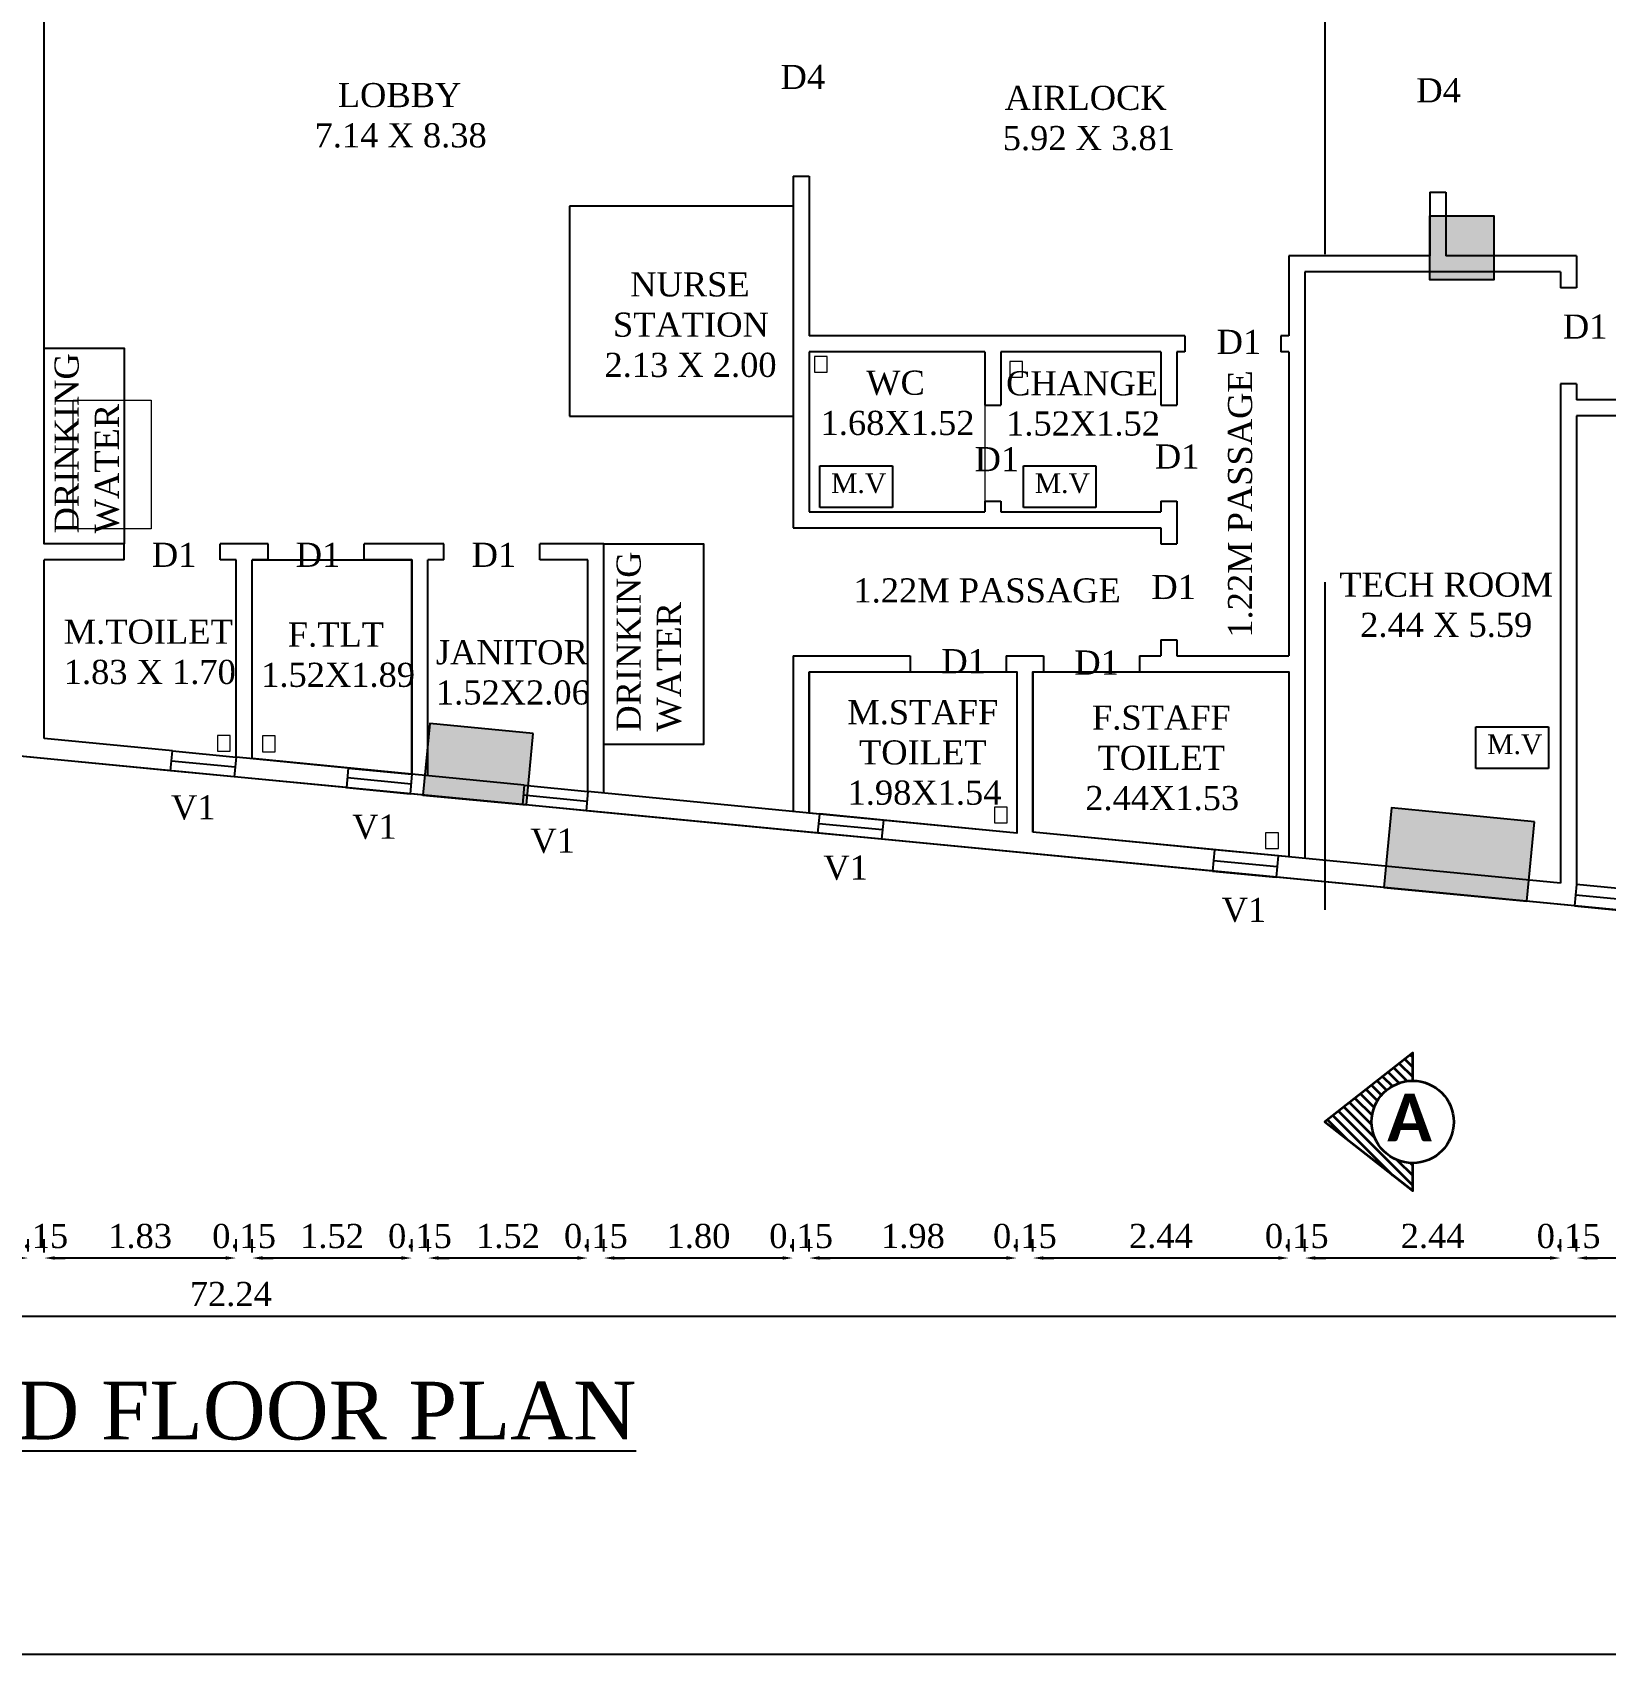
# Model space of a CAD drawing. Header units: metres. Extents: x 2754 to 3501, y 1112 to 1514.
# Drawn here: x 3253.8 to 3268.79, y 1377.15 to 1392.61 of the extents above; entities that cross this region are included whole.
import ezdxf
from ezdxf.enums import TextEntityAlignment as Align

# ---------------------------------------------------------------- set-up
doc = ezdxf.new("R2010")
doc.units = ezdxf.units.M
for name, pattern in [('ACAD_ISO10W100', [18, 12, -3, 0, -3]), ('CENTER2', [1.125, 0.75, -0.125, 0.125, -0.125]), ('CONTINULUS', [0]), ('Demolished', [4.8, 3.2, -1.6])]:
    doc.linetypes.add(name, pattern=pattern)
for name, color, linetype in [('01-BRICK WALL', 1, 'Continuous'), ('AR -DOOR', 2, 'Continuous'), ('AR-COLHATCH', 2, 'Continuous'), ('AR-COLUMN', 2, 'Continuous'), ('AR-GRID', 2, 'ACAD_ISO10W100'), ('AR-THIN', 8, 'Continuous'), ('AR-WALL', 7, 'Continuous'), ('BLK_1_FLR_3_BLT_UP_AREA', 12, 'Continuous'), ('BLK_1_FLR_3_WATER_CLOSET', 223, 'Continuous')]:
    doc.layers.add(name, color=color, linetype=linetype)
for name, color, linetype, lineweight in [('BLK_1_FLR_3_DRINKING_WATER', 7, 'Continuous', 5), ('BLK_1_FLR_3_SP_WC', 233, 'Continuous', 5), ('BLK_1_FLR_3_WASH', 55, 'Continuous', 5), ('Wall', 4, 'Continuous', 35)]:
    doc.layers.add(name, color=color, linetype=linetype, lineweight=lineweight)
doc.styles.add('ANAND', font='times.ttf')
doc.styles.add('MtXpl_Calibri', font='calibrib.ttf')
doc.dimstyles.new('V1', dxfattribs={"dimtxt": 0.23, "dimasz": 0.1, "dimexe": 0.18, "dimexo": 0.0625, "dimgap": 0.09, "dimtad": 1, "dimzin": 0, "dimdsep": 46, "dimtxsty": 'ANAND', "dimcen": 0.09, "dimadec": 0, "dimazin": 0, "dimtfac": 1, "dimtix": 1, "dimtofl": 0, "dimtmove": 2, "dimatfit": 0, "dimfxl": 0, "dimtolj": 1, "dimtzin": 0, "dimarcsym": 0})

# ---------------------------------------------------------------- blocks, each defined once
blk = doc.blocks.new('cOLUMN')
at = {"layer": 'AR-COLHATCH'}
h = blk.add_hatch(color=256, dxfattribs=at)
h.dxf.hatch_style = 1
h.paths.add_polyline_path([(24, 24), (0, 24), (0, 0), (24, 0)])
at = {"layer": 'AR-COLUMN'}
blk.add_lwpolyline([(0, 24), (24, 24), (24, 0), (0, 0)], close=True, dxfattribs=at)
blk = doc.blocks.new('Ground Floor')
at = {"layer": 'AR-COLHATCH'}
h = blk.add_hatch(color=256, dxfattribs=at)
h.dxf.hatch_style = 1
h.paths.add_polyline_path([(1496.71, -116.91), (1535.53, -120.65), (1532.95, -147.53), (1494.12, -143.79)])
h = blk.add_hatch(color=256, dxfattribs=at)
h.dxf.hatch_style = 1
h.paths.add_polyline_path([(1857.52, -148.62), (1911.27, -153.8), (1908.4, -183.66), (1854.65, -178.48)])
at = {"layer": 'AR-COLUMN'}
for points in [[(1535.53, -120.65), (1496.71, -116.91), (1494.12, -143.79), (1532.95, -147.53)], [(1911.27, -153.8), (1857.52, -148.62), (1854.65, -178.48), (1908.4, -183.66)]]:
    blk.add_lwpolyline(points, close=True, dxfattribs=at)
blk.add_blockref('cOLUMN', (1872, 49.48), dxfattribs=at)
blk = doc.blocks.new('*D128')
at = {"color": 0, "lineweight": -2}
for p, q in [((3268.513, 1380.989), (3268.513, 1381.106)), ((3270.951, 1380.989), (3270.951, 1381.106)), ((3270.851, 1380.926), (3268.613, 1380.926))]:
    blk.add_line(p, q, dxfattribs=at)
at = {"color": 0}
for points in [[(3268.613, 1380.943), (3268.613, 1380.91), (3268.513, 1380.926)], [(3270.851, 1380.943), (3270.851, 1380.91), (3270.951, 1380.926)]]:
    blk.add_solid(points, dxfattribs=at)
at = {"layer": 'Defpoints', "color": 0}
for p in [(3268.513, 1380.926), (3268.513, 1380.926), (3270.951, 1380.926)]:
    blk.add_point(p, dxfattribs=at)
at = {"color": 0, "insert": (3269.732, 1381.134), "char_height": 0.23, "attachment_point": 5, "style": 'ANAND'}
blk.add_mtext('\\A1;2.44', dxfattribs=at)
blk = doc.blocks.new('*D129')
at = {"color": 0, "lineweight": -2}
for p, q in [((3268.361, 1380.989), (3268.361, 1381.106)), ((3268.513, 1380.989), (3268.513, 1381.106)), ((3268.261, 1380.926), (3268.161, 1380.926)), ((3268.613, 1380.926), (3268.713, 1380.926))]:
    blk.add_line(p, q, dxfattribs=at)
at = {"color": 0}
for points in [[(3268.261, 1380.943), (3268.261, 1380.91), (3268.361, 1380.926)], [(3268.613, 1380.943), (3268.613, 1380.91), (3268.513, 1380.926)]]:
    blk.add_solid(points, dxfattribs=at)
at = {"layer": 'Defpoints', "color": 0}
for p in [(3268.361, 1380.926), (3268.361, 1380.926), (3268.513, 1380.926)]:
    blk.add_point(p, dxfattribs=at)
at = {"color": 0, "insert": (3268.437, 1381.134), "char_height": 0.23, "attachment_point": 5, "style": 'ANAND'}
blk.add_mtext('\\A1;0.15', dxfattribs=at)
blk = doc.blocks.new('*D130')
at = {"color": 0, "lineweight": -2}
for p, q in [((3265.922, 1380.989), (3265.922, 1381.106)), ((3268.361, 1380.989), (3268.361, 1381.106)), ((3268.261, 1380.926), (3266.022, 1380.926))]:
    blk.add_line(p, q, dxfattribs=at)
at = {"color": 0}
for points in [[(3266.022, 1380.943), (3266.022, 1380.91), (3265.922, 1380.926)], [(3268.261, 1380.943), (3268.261, 1380.91), (3268.361, 1380.926)]]:
    blk.add_solid(points, dxfattribs=at)
at = {"layer": 'Defpoints', "color": 0}
for p in [(3265.922, 1380.926), (3265.922, 1380.926), (3268.361, 1380.926)]:
    blk.add_point(p, dxfattribs=at)
at = {"color": 0, "insert": (3267.141, 1381.134), "char_height": 0.23, "attachment_point": 5, "style": 'ANAND'}
blk.add_mtext('\\A1;2.44', dxfattribs=at)
blk = doc.blocks.new('*D131')
at = {"color": 0, "lineweight": -2}
for p, q in [((3265.77, 1380.989), (3265.77, 1381.106)), ((3265.922, 1380.989), (3265.922, 1381.106)), ((3265.67, 1380.926), (3265.57, 1380.926)), ((3266.022, 1380.926), (3266.122, 1380.926))]:
    blk.add_line(p, q, dxfattribs=at)
at = {"color": 0}
for points in [[(3265.67, 1380.943), (3265.67, 1380.91), (3265.77, 1380.926)], [(3266.022, 1380.943), (3266.022, 1380.91), (3265.922, 1380.926)]]:
    blk.add_solid(points, dxfattribs=at)
at = {"layer": 'Defpoints', "color": 0}
for p in [(3265.77, 1380.926), (3265.77, 1380.926), (3265.922, 1380.926)]:
    blk.add_point(p, dxfattribs=at)
at = {"color": 0, "insert": (3265.846, 1381.134), "char_height": 0.23, "attachment_point": 5, "style": 'ANAND'}
blk.add_mtext('\\A1;0.15', dxfattribs=at)
blk = doc.blocks.new('*D132')
at = {"color": 0, "lineweight": -2}
for p, q in [((3263.331, 1380.989), (3263.331, 1381.106)), ((3265.77, 1380.989), (3265.77, 1381.106)), ((3265.67, 1380.926), (3263.431, 1380.926))]:
    blk.add_line(p, q, dxfattribs=at)
at = {"color": 0}
for points in [[(3263.431, 1380.943), (3263.431, 1380.91), (3263.331, 1380.926)], [(3265.67, 1380.943), (3265.67, 1380.91), (3265.77, 1380.926)]]:
    blk.add_solid(points, dxfattribs=at)
at = {"layer": 'Defpoints', "color": 0}
for p in [(3263.331, 1380.926), (3263.331, 1380.926), (3265.77, 1380.926)]:
    blk.add_point(p, dxfattribs=at)
at = {"color": 0, "insert": (3264.551, 1381.134), "char_height": 0.23, "attachment_point": 5, "style": 'ANAND'}
blk.add_mtext('\\A1;2.44', dxfattribs=at)
blk = doc.blocks.new('*D133')
at = {"color": 0, "lineweight": -2}
for p, q in [((3263.179, 1380.989), (3263.179, 1381.106)), ((3263.331, 1380.989), (3263.331, 1381.106)), ((3263.079, 1380.926), (3262.979, 1380.926)), ((3263.431, 1380.926), (3263.531, 1380.926))]:
    blk.add_line(p, q, dxfattribs=at)
at = {"color": 0}
for points in [[(3263.079, 1380.943), (3263.079, 1380.91), (3263.179, 1380.926)], [(3263.431, 1380.943), (3263.431, 1380.91), (3263.331, 1380.926)]]:
    blk.add_solid(points, dxfattribs=at)
at = {"layer": 'Defpoints', "color": 0}
for p in [(3263.179, 1380.926), (3263.179, 1380.926), (3263.331, 1380.926)]:
    blk.add_point(p, dxfattribs=at)
at = {"color": 0, "insert": (3263.255, 1381.134), "char_height": 0.23, "attachment_point": 5, "style": 'ANAND'}
blk.add_mtext('\\A1;0.15', dxfattribs=at)
blk = doc.blocks.new('*D134')
at = {"color": 0, "lineweight": -2}
for p, q in [((3261.198, 1380.989), (3261.198, 1381.106)), ((3263.179, 1380.989), (3263.179, 1381.106)), ((3263.079, 1380.926), (3261.298, 1380.926))]:
    blk.add_line(p, q, dxfattribs=at)
at = {"color": 0}
for points in [[(3261.298, 1380.943), (3261.298, 1380.91), (3261.198, 1380.926)], [(3263.079, 1380.943), (3263.079, 1380.91), (3263.179, 1380.926)]]:
    blk.add_solid(points, dxfattribs=at)
at = {"layer": 'Defpoints', "color": 0}
for p in [(3261.198, 1380.926), (3261.198, 1380.926), (3263.179, 1380.926)]:
    blk.add_point(p, dxfattribs=at)
at = {"color": 0, "insert": (3262.188, 1381.134), "char_height": 0.23, "attachment_point": 5, "style": 'ANAND'}
blk.add_mtext('\\A1;1.98', dxfattribs=at)
blk = doc.blocks.new('*D135')
at = {"color": 0, "lineweight": -2}
for p, q in [((3261.045, 1380.989), (3261.045, 1381.106)), ((3261.198, 1380.989), (3261.198, 1381.106)), ((3260.945, 1380.926), (3260.845, 1380.926)), ((3261.298, 1380.926), (3261.398, 1380.926))]:
    blk.add_line(p, q, dxfattribs=at)
at = {"color": 0}
for points in [[(3260.945, 1380.943), (3260.945, 1380.91), (3261.045, 1380.926)], [(3261.298, 1380.943), (3261.298, 1380.91), (3261.198, 1380.926)]]:
    blk.add_solid(points, dxfattribs=at)
at = {"layer": 'Defpoints', "color": 0}
for p in [(3261.045, 1380.926), (3261.045, 1380.926), (3261.198, 1380.926)]:
    blk.add_point(p, dxfattribs=at)
at = {"color": 0, "insert": (3261.122, 1381.134), "char_height": 0.23, "attachment_point": 5, "style": 'ANAND'}
blk.add_mtext('\\A1;0.15', dxfattribs=at)
blk = doc.blocks.new('*D136')
at = {"color": 0, "lineweight": -2}
for p, q in [((3259.242, 1380.989), (3259.242, 1381.106)), ((3261.045, 1380.989), (3261.045, 1381.106)), ((3260.945, 1380.926), (3259.342, 1380.926))]:
    blk.add_line(p, q, dxfattribs=at)
at = {"color": 0}
for points in [[(3259.342, 1380.943), (3259.342, 1380.91), (3259.242, 1380.926)], [(3260.945, 1380.943), (3260.945, 1380.91), (3261.045, 1380.926)]]:
    blk.add_solid(points, dxfattribs=at)
at = {"layer": 'Defpoints', "color": 0}
for p in [(3259.242, 1380.926), (3259.242, 1380.926), (3261.045, 1380.926)]:
    blk.add_point(p, dxfattribs=at)
at = {"color": 0, "insert": (3260.144, 1381.134), "char_height": 0.23, "attachment_point": 5, "style": 'ANAND'}
blk.add_mtext('\\A1;1.80', dxfattribs=at)
blk = doc.blocks.new('*D137')
at = {"color": 0, "lineweight": -2}
for p, q in [((3259.09, 1380.989), (3259.09, 1381.106)), ((3259.242, 1380.989), (3259.242, 1381.106)), ((3258.99, 1380.926), (3258.89, 1380.926)), ((3259.342, 1380.926), (3259.442, 1380.926))]:
    blk.add_line(p, q, dxfattribs=at)
at = {"color": 0}
for points in [[(3258.99, 1380.943), (3258.99, 1380.91), (3259.09, 1380.926)], [(3259.342, 1380.943), (3259.342, 1380.91), (3259.242, 1380.926)]]:
    blk.add_solid(points, dxfattribs=at)
at = {"layer": 'Defpoints', "color": 0}
for p in [(3259.09, 1380.926), (3259.09, 1380.926), (3259.242, 1380.926)]:
    blk.add_point(p, dxfattribs=at)
at = {"color": 0, "insert": (3259.166, 1381.134), "char_height": 0.23, "attachment_point": 5, "style": 'ANAND'}
blk.add_mtext('\\A1;0.15', dxfattribs=at)
blk = doc.blocks.new('*D138')
at = {"color": 0, "lineweight": -2}
for p, q in [((3257.566, 1380.989), (3257.566, 1381.106)), ((3259.09, 1380.989), (3259.09, 1381.106)), ((3258.99, 1380.926), (3257.666, 1380.926))]:
    blk.add_line(p, q, dxfattribs=at)
at = {"color": 0}
for points in [[(3257.666, 1380.943), (3257.666, 1380.91), (3257.566, 1380.926)], [(3258.99, 1380.943), (3258.99, 1380.91), (3259.09, 1380.926)]]:
    blk.add_solid(points, dxfattribs=at)
at = {"layer": 'Defpoints', "color": 0}
for p in [(3257.566, 1380.926), (3257.566, 1380.926), (3259.09, 1380.926)]:
    blk.add_point(p, dxfattribs=at)
at = {"color": 0, "insert": (3258.328, 1381.134), "char_height": 0.23, "attachment_point": 5, "style": 'ANAND'}
blk.add_mtext('\\A1;1.52', dxfattribs=at)
blk = doc.blocks.new('*D139')
at = {"color": 0, "lineweight": -2}
for p, q in [((3257.413, 1380.989), (3257.413, 1381.106)), ((3257.566, 1380.989), (3257.566, 1381.106)), ((3257.313, 1380.926), (3257.213, 1380.926)), ((3257.666, 1380.926), (3257.766, 1380.926))]:
    blk.add_line(p, q, dxfattribs=at)
at = {"color": 0}
for points in [[(3257.313, 1380.943), (3257.313, 1380.91), (3257.413, 1380.926)], [(3257.666, 1380.943), (3257.666, 1380.91), (3257.566, 1380.926)]]:
    blk.add_solid(points, dxfattribs=at)
at = {"layer": 'Defpoints', "color": 0}
for p in [(3257.413, 1380.926), (3257.413, 1380.926), (3257.566, 1380.926)]:
    blk.add_point(p, dxfattribs=at)
at = {"color": 0, "insert": (3257.489, 1381.134), "char_height": 0.23, "attachment_point": 5, "style": 'ANAND'}
blk.add_mtext('\\A1;0.15', dxfattribs=at)
blk = doc.blocks.new('*D140')
at = {"color": 0, "lineweight": -2}
for p, q in [((3255.889, 1380.98), (3255.889, 1381.106)), ((3257.413, 1380.989), (3257.413, 1381.106)), ((3257.313, 1380.926), (3255.989, 1380.926))]:
    blk.add_line(p, q, dxfattribs=at)
at = {"color": 0}
for points in [[(3255.989, 1380.943), (3255.989, 1380.91), (3255.889, 1380.926)], [(3257.313, 1380.943), (3257.313, 1380.91), (3257.413, 1380.926)]]:
    blk.add_solid(points, dxfattribs=at)
at = {"layer": 'Defpoints', "color": 0}
for p in [(3255.889, 1380.926), (3255.889, 1380.918), (3257.413, 1380.926)]:
    blk.add_point(p, dxfattribs=at)
at = {"color": 0, "insert": (3256.651, 1381.134), "char_height": 0.23, "attachment_point": 5, "style": 'ANAND'}
blk.add_mtext('\\A1;1.52', dxfattribs=at)
blk = doc.blocks.new('*D141')
at = {"color": 0, "lineweight": -2}
for p, q in [((3255.737, 1380.989), (3255.737, 1381.106)), ((3255.889, 1380.98), (3255.889, 1381.106)), ((3255.637, 1380.926), (3255.537, 1380.926)), ((3255.989, 1380.926), (3256.089, 1380.926))]:
    blk.add_line(p, q, dxfattribs=at)
at = {"color": 0}
for points in [[(3255.637, 1380.943), (3255.637, 1380.91), (3255.737, 1380.926)], [(3255.989, 1380.943), (3255.989, 1380.91), (3255.889, 1380.926)]]:
    blk.add_solid(points, dxfattribs=at)
at = {"layer": 'Defpoints', "color": 0}
for p in [(3255.737, 1380.926), (3255.737, 1380.926), (3255.889, 1380.918)]:
    blk.add_point(p, dxfattribs=at)
at = {"color": 0, "insert": (3255.813, 1381.134), "char_height": 0.23, "attachment_point": 5, "style": 'ANAND'}
blk.add_mtext('\\A1;0.15', dxfattribs=at)
blk = doc.blocks.new('*D142')
at = {"color": 0, "lineweight": -2}
for p, q in [((3253.908, 1380.98), (3253.908, 1381.106)), ((3255.737, 1380.989), (3255.737, 1381.106)), ((3255.637, 1380.926), (3254.008, 1380.926))]:
    blk.add_line(p, q, dxfattribs=at)
at = {"color": 0}
for points in [[(3254.008, 1380.943), (3254.008, 1380.91), (3253.908, 1380.926)], [(3255.637, 1380.943), (3255.637, 1380.91), (3255.737, 1380.926)]]:
    blk.add_solid(points, dxfattribs=at)
at = {"layer": 'Defpoints', "color": 0}
for p in [(3253.908, 1380.926), (3253.908, 1380.918), (3255.737, 1380.926)]:
    blk.add_point(p, dxfattribs=at)
at = {"color": 0, "insert": (3254.822, 1381.134), "char_height": 0.23, "attachment_point": 5, "style": 'ANAND'}
blk.add_mtext('\\A1;1.83', dxfattribs=at)
blk = doc.blocks.new('*D143')
at = {"color": 0, "lineweight": -2}
for p, q in [((3253.756, 1380.989), (3253.756, 1381.106)), ((3253.908, 1380.98), (3253.908, 1381.106)), ((3253.656, 1380.926), (3253.556, 1380.926)), ((3254.008, 1380.926), (3254.108, 1380.926))]:
    blk.add_line(p, q, dxfattribs=at)
at = {"color": 0}
for points in [[(3253.656, 1380.943), (3253.656, 1380.91), (3253.756, 1380.926)], [(3254.008, 1380.943), (3254.008, 1380.91), (3253.908, 1380.926)]]:
    blk.add_solid(points, dxfattribs=at)
at = {"layer": 'Defpoints', "color": 0}
for p in [(3253.756, 1380.926), (3253.756, 1380.926), (3253.908, 1380.918)]:
    blk.add_point(p, dxfattribs=at)
at = {"color": 0, "insert": (3253.832, 1381.134), "char_height": 0.23, "attachment_point": 5, "style": 'ANAND'}
blk.add_mtext('\\A1;0.15', dxfattribs=at)
blk = doc.blocks.new('*D166')
at = {"color": 0, "lineweight": -2}
for p, q in [((3219.567, 1380.182), (3219.567, 1380.553)), ((3291.805, 1380.182), (3291.805, 1380.553)), ((3219.667, 1380.373), (3291.705, 1380.373))]:
    blk.add_line(p, q, dxfattribs=at)
at = {"color": 0}
for points in [[(3219.667, 1380.39), (3219.667, 1380.357), (3219.567, 1380.373)], [(3291.705, 1380.39), (3291.705, 1380.357), (3291.805, 1380.373)]]:
    blk.add_solid(points, dxfattribs=at)
at = {"layer": 'Defpoints', "color": 0}
for p in [(3291.805, 1380.373), (3219.567, 1380.119), (3291.805, 1380.119)]:
    blk.add_point(p, dxfattribs=at)
at = {"color": 0, "insert": (3255.686, 1380.581), "char_height": 0.23, "attachment_point": 5, "style": 'ANAND'}
blk.add_mtext('\\A1;72.24', dxfattribs=at)

msp = doc.modelspace()

# ---------------------------------------------------------------- hatches: boundary and pattern name
at = {"layer": 'Wall', "linetype": 'CONTINULUS'}
h = msp.add_hatch(dxfattribs=at)
h.set_pattern_fill('ANSI31', color=256, scale=0.531441, angle=270)
h.set_pattern_definition([(315, (-5469.46789, 11363.67284), (0.04697319186, 0.04697319186), [])])
h.paths.add_polyline_path([(3266.95103, 1381.56575), (3266.95103, 1381.83147, -1), (3266.95103, 1382.61542), (3266.95103, 1382.88114), (3266.11265, 1382.22503)])

# ---------------------------------------------------------------- linework, layer by layer
at = {"linetype": 'CENTER2', "ltscale": 25}
msp.add_line((3266.11265, 1409.2437, 0), (3266.11265, 1382.22186, 0), dxfattribs=at)
at = {"color": 7}
for p, q in [((3261.04535, 1390.94975, 0), (3258.91535, 1390.94975, 0)), ((3258.91535, 1390.94975, 0), (3258.91535, 1388.94975, 0)), ((3258.91535, 1388.94975, 0), (3261.04535, 1388.94975, 0))]:
    msp.add_line(p, q, dxfattribs=at)
at = {"color": 7, "elevation": 0}
for points in [[(3213.89741, 1445.90328), (3297.33367, 1445.90328), (3297.33367, 1377.14689), (3213.89741, 1377.14689)], [(3254.66995, 1387.73254), (3253.90795, 1387.73254), (3253.90795, 1389.59745), (3254.66995, 1389.59745)], [(3259.24195, 1387.73254), (3260.19136, 1387.73254), (3260.19136, 1385.81961), (3259.24195, 1385.81961)]]:
    msp.add_lwpolyline(points, close=True, dxfattribs=at)
at = {"color": 7, "linetype": 'Demolished', "elevation": 0}
for points in [[(3261.30104, 1388.47557), (3261.99164, 1388.47557), (3261.99164, 1388.08043), (3261.30104, 1388.08043)], [(3263.24201, 1388.47557), (3263.9326, 1388.47557), (3263.9326, 1388.08043), (3263.24201, 1388.08043)], [(3267.55406, 1385.98735), (3268.24466, 1385.98735), (3268.24466, 1385.5922), (3267.55406, 1385.5922)]]:
    msp.add_lwpolyline(points, close=True, dxfattribs=at)
at = {"layer": 'AR -DOOR'}
for p, q in [((3255.12093, 1385.66506, 0), (3255.72769, 1385.60624, 0)), ((3257.4042, 1385.44373, 0), (3256.79744, 1385.50254, 0)), ((3258.47395, 1385.34003, 0), (3259.08071, 1385.28122, 0)), ((3261.29065, 1385.06711, 0), (3261.89744, 1385.00871, 0)), ((3265.05252, 1384.71587, 0), (3265.65932, 1384.65748, 0)), ((3269.71681, 1384.267, 0), (3268.50322, 1384.38379, 0))]:
    msp.add_line(p, q, dxfattribs=at)
at = {"layer": 'AR-THIN'}
for p, q in [((3255.13003, 1385.75965, 0), (3255.73683, 1385.70125, 0)), ((3255.71862, 1385.51207, 0), (3255.11183, 1385.57046, 0)), ((3256.80643, 1385.59598, 0), (3257.41315, 1385.53674, 0)), ((3256.78845, 1385.40911, 0), (3257.39525, 1385.35072, 0)), ((3258.48283, 1385.4323, 0), (3259.08963, 1385.37391, 0)), ((3259.07187, 1385.18936, 0), (3258.46507, 1385.24776, 0)), ((3261.90615, 1385.09915, 0), (3261.29948, 1385.1589, 0)), ((3261.88874, 1384.91828, 0), (3261.28194, 1384.97667, 0)), ((3265.66905, 1384.75861, 0), (3265.06225, 1384.81701, 0)), ((3265.04279, 1384.61474, 0), (3265.64958, 1384.55635, 0)), ((3269.72654, 1384.36813, 0), (3268.51295, 1384.48492, 0)), ((3268.49348, 1384.28266, 0), (3269.70708, 1384.16587, 0))]:
    msp.add_line(p, q, dxfattribs=at)
at = {"layer": 'AR-WALL'}
for p, q in [((3253.90795, 1387.73254, 0), (3253.90795, 1393.67686, 0)), ((3261.04535, 1391.23846, 0), (3261.04535, 1387.88494, 0)), ((3261.04535, 1391.23846, 0), (3261.19775, 1391.23846, 0)), ((3261.19775, 1391.23846, 0), (3261.19775, 1389.71446, 0)), ((3267.11595, 1391.08606, 0), (3267.11595, 1390.47646, 0)), ((3267.11595, 1391.08606, 0), (3267.26835, 1391.08606, 0)), ((3267.11595, 1391.08606, 0), (3267.26835, 1391.08606, 0)), ((3267.26835, 1391.08606, 0), (3267.26835, 1390.47646, 0)), ((3267.26835, 1391.08606, 0), (3267.26835, 1390.47646, 0)), ((3265.76975, 1390.47646, 0), (3265.76975, 1389.71446, 0)), ((3267.11595, 1390.47646, 0), (3265.76975, 1390.47646, 0)), ((3268.51295, 1390.47646, 0), (3267.26835, 1390.47646, 0)), ((3268.51295, 1390.47646, 0), (3268.51295, 1390.17166, 0)), ((3265.92215, 1390.32406, 0), (3265.92215, 1384.73425, 0)), ((3268.36055, 1390.32406, 0), (3265.92215, 1390.32406, 0)), ((3268.36055, 1390.32406, 0), (3268.36055, 1390.17166, 0)), ((3264.77915, 1389.71446, 0), (3261.19775, 1389.71446, 0)), ((3264.77915, 1389.71446, 0), (3264.77915, 1389.56206, 0)), ((3265.69355, 1389.71446, 0), (3265.69355, 1389.56206, 0)), ((3265.76975, 1389.71446, 0), (3265.69355, 1389.71446, 0)), ((3261.19775, 1389.56206, 0), (3261.19775, 1388.03734, 0)), ((3262.87415, 1389.56206, 0), (3261.19775, 1389.56206, 0)), ((3262.87415, 1389.56206, 0), (3262.87415, 1389.05334, 0)), ((3263.02655, 1389.56206, 0), (3263.02655, 1389.05334, 0)), ((3264.55055, 1389.56206, 0), (3263.02655, 1389.56206, 0)), ((3264.55055, 1389.56206, 0), (3264.55055, 1389.05334, 0)), ((3264.70295, 1389.56206, 0), (3264.70295, 1389.05334, 0)), ((3264.77915, 1389.56206, 0), (3264.70295, 1389.56206, 0)), ((3265.76975, 1389.56206, 0), (3265.69355, 1389.56206, 0)), ((3265.76975, 1389.56206, 0), (3265.76975, 1386.66574, 0)), ((3268.36055, 1389.25726, 0), (3268.36055, 1384.49959, 0)), ((3268.51295, 1389.25726, 0), (3268.51295, 1389.10486, 0)), ((3262.87415, 1389.05334, 0), (3263.02655, 1389.05334, 0)), ((3264.55055, 1389.05334, 0), (3264.70295, 1389.05334, 0)), ((3268.51295, 1388.95246, 0), (3268.51295, 1384.48492, 0)), ((3261.19775, 1388.03734, 0), (3262.87415, 1388.03734, 0)), ((3262.87415, 1388.13894, 0), (3262.87415, 1388.03734, 0)), ((3262.87415, 1388.13894, 0), (3263.02655, 1388.13894, 0)), ((3263.02655, 1388.13894, 0), (3263.02655, 1388.03734, 0)), ((3263.02655, 1388.03734, 0), (3264.55055, 1388.03734, 0)), ((3264.55055, 1388.13894, 0), (3264.55055, 1388.03734, 0)), ((3264.55055, 1388.13894, 0), (3264.70295, 1388.13894, 0)), ((3264.55055, 1388.13894, 0), (3264.55055, 1388.03734, 0)), ((3264.55055, 1388.13894, 0), (3264.70295, 1388.13894, 0)), ((3264.70295, 1388.13894, 0), (3264.70295, 1387.73254, 0)), ((3264.70295, 1388.13894, 0), (3264.70295, 1387.73254, 0)), ((3261.04535, 1387.88494, 0), (3264.55055, 1387.88494, 0)), ((3264.55055, 1387.88494, 0), (3264.55055, 1387.73254, 0)), ((3264.55055, 1387.88494, 0), (3264.55055, 1387.73254, 0)), ((3254.66995, 1387.73254, 0), (3253.90795, 1387.73254, 0)), ((3254.66995, 1387.58014, 0), (3254.66995, 1387.73254, 0)), ((3256.04155, 1387.73254, 0), (3255.58435, 1387.73254, 0)), ((3255.58435, 1387.58014, 0), (3255.58435, 1387.73254, 0)), ((3256.04155, 1387.58014, 0), (3256.04155, 1387.73254, 0)), ((3256.95595, 1387.58014, 0), (3256.95595, 1387.73254, 0)), ((3257.71795, 1387.73254, 0), (3256.95595, 1387.73254, 0)), ((3257.71795, 1387.58014, 0), (3257.71795, 1387.73254, 0)), ((3259.24195, 1387.73254, 0), (3258.63235, 1387.73254, 0)), ((3258.63235, 1387.58014, 0), (3258.63235, 1387.73254, 0)), ((3259.24195, 1385.35819, 0), (3259.24195, 1387.73254, 0)), ((3264.55055, 1387.73254, 0), (3264.70295, 1387.73254, 0)), ((3264.55055, 1387.73254, 0), (3264.70295, 1387.73254, 0)), ((3254.66995, 1387.58014, 0), (3253.90795, 1387.58014, 0)), ((3253.90795, 1385.87897, 0), (3253.90795, 1387.58014, 0)), ((3255.73675, 1387.58014, 0), (3255.58435, 1387.58014, 0)), ((3255.73675, 1385.70041, 0), (3255.73675, 1387.58014, 0)), ((3255.88915, 1385.68553, 0), (3255.88915, 1387.58014, 0)), ((3256.04155, 1387.58014, 0), (3255.88915, 1387.58014, 0)), ((3257.41315, 1387.58014, 0), (3256.95595, 1387.58014, 0)), ((3257.41315, 1385.53674, 0), (3257.41315, 1387.58014, 0)), ((3257.56555, 1385.52186, 0), (3257.56555, 1387.58014, 0)), ((3257.71795, 1387.58014, 0), (3257.56555, 1387.58014, 0)), ((3259.08955, 1387.58014, 0), (3258.63235, 1387.58014, 0)), ((3259.08955, 1385.37307, 0), (3259.08955, 1387.58014, 0)), ((3264.55055, 1386.81814, 0), (3264.55055, 1386.66574, 0)), ((3264.55055, 1386.81814, 0), (3264.70295, 1386.81814, 0)), ((3264.55055, 1386.81814, 0), (3264.55055, 1386.66574, 0)), ((3264.55055, 1386.81814, 0), (3264.70295, 1386.81814, 0)), ((3264.70295, 1386.81814, 0), (3264.70295, 1386.66574, 0)), ((3264.70295, 1386.81814, 0), (3264.70295, 1386.66574, 0)), ((3261.04535, 1386.66574, 0), (3261.04535, 1385.18212, 0)), ((3261.04535, 1386.66574, 0), (3262.16295, 1386.66574, 0)), ((3262.16295, 1386.66574, 0), (3262.16295, 1386.51334, 0)), ((3263.07735, 1386.66574, 0), (3263.43295, 1386.66574, 0)), ((3263.07735, 1386.66574, 0), (3263.07735, 1386.51334, 0)), ((3263.43295, 1386.66574, 0), (3263.43295, 1386.51334, 0)), ((3264.34735, 1386.66574, 0), (3264.34735, 1386.51334, 0)), ((3264.34735, 1386.66574, 0), (3264.34735, 1386.51334, 0)), ((3264.34735, 1386.66574, 0), (3264.55055, 1386.66574, 0)), ((3264.70295, 1386.66574, 0), (3265.76975, 1386.66574, 0)), ((3261.19775, 1386.51334, 0), (3261.19775, 1385.16724, 0)), ((3261.19775, 1386.51334, 0), (3262.16295, 1386.51334, 0)), ((3263.07735, 1386.51334, 0), (3263.17895, 1386.51334, 0)), ((3263.17895, 1386.51334, 0), (3263.17895, 1384.97381, 0)), ((3263.33135, 1386.51334, 0), (3263.33135, 1384.98358, 0)), ((3263.33135, 1386.51334, 0), (3263.43295, 1386.51334, 0)), ((3264.34735, 1386.51334, 0), (3265.76975, 1386.51334, 0)), ((3264.34735, 1386.51334, 0), (3265.76975, 1386.51334, 0)), ((3265.76975, 1386.51334, 0), (3265.76975, 1384.74892, 0)), ((3255.13029, 1385.75962, 0), (3253.90795, 1385.87897, 0)), ((3255.11183, 1385.57046, 0), (3253.42655, 1385.73265, 0)), ((3256.80643, 1385.59598, 0), (3255.73675, 1385.70041, 0)), ((3258.48283, 1385.4323, 0), (3257.41315, 1385.53674, 0)), ((3256.78845, 1385.40911, 0), (3255.71862, 1385.51207, 0)), ((3261.29958, 1385.1573, 0), (3259.08955, 1385.37307, 0)), ((3258.46507, 1385.24776, 0), (3257.39525, 1385.35072, 0)), ((3261.28194, 1384.97667, 0), (3259.07187, 1385.18936, 0)), ((3263.17895, 1384.97381, 0), (3261.90604, 1385.09808, 0)), ((3265.04279, 1384.61474, 0), (3261.88834, 1384.91832, 0)), ((3265.06225, 1384.81701, 0), (3263.33135, 1384.98358, 0)), ((3268.36055, 1384.49959, 0), (3265.66905, 1384.75861, 0)), ((3268.49348, 1384.28266, 0), (3265.64958, 1384.55635, 0))]:
    msp.add_line(p, q, dxfattribs=at)
at = {"layer": 'AR-WALL', "ltscale": 7}
for p, q in [((3268.51295, 1390.17166, 0), (3268.36055, 1390.17166, 0)), ((3268.51295, 1389.25726, 0), (3268.36055, 1389.25726, 0)), ((3269.93535, 1389.10486, 0), (3268.51295, 1389.10486, 0)), ((3269.93535, 1388.95246, 0), (3268.51295, 1388.95246, 0)), ((3255.11183, 1385.57046, 0), (3255.13029, 1385.75962, 0)), ((3255.73675, 1385.70041, 0), (3255.71862, 1385.51207, 0)), ((3256.80643, 1385.59598, 0), (3256.78845, 1385.40911, 0)), ((3257.41315, 1385.53674, 0), (3257.39525, 1385.35072, 0)), ((3258.48283, 1385.4323, 0), (3258.46507, 1385.24776, 0)), ((3259.08955, 1385.37307, 0), (3259.07187, 1385.18936, 0)), ((3261.28194, 1384.97667, 0), (3261.29958, 1385.1573, 0)), ((3261.90615, 1385.09915, 0), (3261.88834, 1384.91832, 0)), ((3265.06225, 1384.81701, 0), (3265.04279, 1384.61474, 0)), ((3265.66905, 1384.75861, 0), (3265.64958, 1384.55635, 0)), ((3268.51295, 1384.48492, 0), (3268.49348, 1384.28266, 0))]:
    msp.add_line(p, q, dxfattribs=at)
at = {"layer": 'BLK_1_FLR_3_BLT_UP_AREA', "color": 12, "elevation": 0}
msp.add_lwpolyline([(3219.56715, 1406.75786), (3291.80475, 1406.75786), (3291.80475, 1382.03926), (3219.56715, 1388.99116)], close=True, dxfattribs=at)
at = {"layer": 'BLK_1_FLR_3_DRINKING_WATER', "elevation": 0}
msp.add_lwpolyline([(3254.92795, 1387.87699), (3254.183, 1387.87699), (3254.183, 1389.10314), (3254.92795, 1389.10314)], close=True, dxfattribs=at)
at = {"layer": 'BLK_1_FLR_3_SP_WC', "elevation": 0}
msp.add_lwpolyline([(3261.19775, 1389.56206), (3262.87415, 1389.56206), (3262.87415, 1388.03734), (3261.19775, 1388.03734)], close=True, dxfattribs=at)
at = {"layer": 'BLK_1_FLR_3_WASH', "color": 60}
for points in [[(3261.24881, 1389.51944), (3261.24881, 1389.36944), (3261.37131, 1389.36944), (3261.37131, 1389.51944)], [(3263.11108, 1389.47117), (3263.11108, 1389.32117), (3263.23358, 1389.32117), (3263.23358, 1389.47117)], [(3255.55838, 1385.90735), (3255.55838, 1385.75735), (3255.68087, 1385.75735), (3255.68087, 1385.90735)], [(3255.98746, 1385.90182), (3255.98746, 1385.75182), (3256.10996, 1385.75182), (3256.10996, 1385.90182)], [(3262.96377, 1385.22405), (3262.96377, 1385.07405), (3263.08627, 1385.07405), (3263.08627, 1385.22405)], [(3265.5482, 1384.97888), (3265.5482, 1384.82888), (3265.6707, 1384.82888), (3265.6707, 1384.97888)]]:
    msp.add_lwpolyline(points, close=True, dxfattribs=at)
at = {"layer": 'BLK_1_FLR_3_WATER_CLOSET', "color": 2, "elevation": 0}
for points in [[(3255.88915, 1387.58014), (3257.41315, 1387.58014), (3257.41315, 1385.53674), (3255.88915, 1385.68553)], [(3261.19775, 1386.51334), (3263.17895, 1386.51334), (3263.17895, 1384.97381), (3261.19775, 1385.16724)], [(3263.33135, 1384.98358), (3263.33135, 1386.51334), (3265.76975, 1386.51334), (3265.76975, 1384.74892)]]:
    msp.add_lwpolyline(points, close=True, dxfattribs=at)
at = {"layer": 'Wall', "linetype": 'CONTINULUS'}
for p, q in [((3266.95103, 1382.88114, 4.22718), (3266.11265, 1382.22503, 0)), ((3266.95103, 1381.56575, 4.22718), (3266.11265, 1382.22186, 0))]:
    msp.add_line(p, q, dxfattribs=at)
at = {"layer": 'Wall', "linetype": 'CONTINULUS', "elevation": 4.22718}
msp.add_lwpolyline([(3266.95103, 1382.61542), (3266.95103, 1382.88114), (3266.11265, 1382.22503), (3266.95103, 1381.56575), (3266.95103, 1381.83147, -0.41421356)], format="xyb", dxfattribs=at)
at = {"layer": 'Wall', "linetype": 'CONTINULUS'}
msp.add_circle((3266.95103, 1382.22345, 4.22718), 0.39197, dxfattribs=at)

# ---------------------------------------------------------------- block references
at = {"layer": 'AR-GRID', "xscale": 0.0254, "yscale": 0.0254, "zscale": 0.0254}
msp.add_blockref('Ground Floor', (3219.56715, 1388.99116, 0), dxfattribs=at)

# ---------------------------------------------------------------- texts
at = {"style": 'ANAND'}
for s, height, p in [('D4', 0.23, (3260.92585, 1392.06761, 0)), ('D4', 0.23, (3266.98613, 1391.94035, 0)), ('D1', 0.23, (3268.3826, 1389.68853, 0)), ('D1', 0.23, (3265.08282, 1389.54284, 0)), ('D1', 0.23, (3262.77599, 1388.4251, 0)), ('D1', 0.23, (3264.49366, 1388.4504, 0)), ('D1', 0.23, (3254.9339, 1387.51357, 0)), ('D1', 0.23, (3256.3055, 1387.51357, 0)), ('D1', 0.23, (3257.9819, 1387.51357, 0)), ('1.22M PASSAGE', 0.23, (3261.62078, 1387.17413)), ('D1', 0.23, (3264.46065, 1387.20621, 0)), ('D1', 0.23, (3262.45915, 1386.49963, 0)), ('D1', 0.23, (3263.72645, 1386.48677, 0)), ('%%UTHIRD FLOOR PLAN', 0.55, (3251.70412, 1379.19743))]:
    msp.add_text(s, height=height, dxfattribs=at).set_placement(p)
msp.add_text('1.22M PASSAGE', height=0.23, rotation=90, dxfattribs=at).set_placement((3265.4206, 1386.83861))
at = {"color": 7, "style": 'ANAND'}
for p in [(3261.4071, 1388.21718, 0), (3263.34807, 1388.21718, 0), (3267.66013, 1385.72896, 0)]:
    msp.add_text('M.V', height=0.1875, dxfattribs=at).set_placement(p)
at = {"style": 'ANAND'}
for p in [(3255.32846, 1385.22046, 0), (3257.05525, 1385.03469, 0), (3258.75429, 1384.90216, 0), (3261.54686, 1384.64571, 0), (3265.34263, 1384.24299, 0)]:
    msp.add_text('V1', height=0.23, dxfattribs=at).set_placement(p, align=Align.MIDDLE)
at = {"char_height": 0.23, "attachment_point": 1, "style": 'ANAND'}
for s, insert, width in [('{\\W6.43002; }LOBBY\\P{\\W3.884122; }7.14 X 8.38', (3256.14755, 1392.12491), 2.2310731), ('{\\W3.53541; }AIRLOCK\\P{\\W3.320566; }5.92 X 3.81', (3262.75551, 1392.09863, 0), 2.1098413), ('{\\W4.888252; }NURSE \\P{\\W2.997627; }STATION\\P{\\W2.068916; }2.13 X 2.00', (3259.06807, 1390.32039, 0), 1.9356101), ('{\\W6.581346; }WC \\P{\\W1.58037; }1.68X1.52', (3261.17048, 1389.38381, 0), 1.6483553), ('CHANGE 1.52X1.52', (3263.07587, 1389.37818, 0), 1.4939221), ('{\\W0.102539; }TECH ROOM \\P{\\W2.407226; }2.44 X 5.59', (3266.24138, 1387.45943, 0), 1.9905696), ('M.TOILET\\P1.83 X 1.70', (3254.09404, 1387.0105, 0), 1.7945633), ('{\\W4.596774; }F.TLT \\P{\\W1.668063; }1.52X1.89', (3255.83066, 1386.9832, 0), 1.6627485), ('JANITOR 1.52X2.06', (3257.64136, 1386.81496, 0), 1.5797818), ('{\\W4.280273; }M.STAFF \\P{\\W5.55957; }TOILET\\P{\\W4.305664; }1.98X1.54', (3261.19084, 1386.24351, 0), 2.1134463), ('{\\W4.279296; }F.STAFF \\P{\\W4.893554; }TOILET \\P{\\W3.544921; }2.44X1.53', (3263.52263, 1386.19184, 0), 2.0003533)]:
    msp.add_mtext(s, dxfattribs=dict(at, insert=insert, width=width))
at = {"char_height": 0.23, "attachment_point": 1, "rotation": 90, "style": 'ANAND'}
for insert, width in [((3254.00609, 1387.8319, 0), 2.6923485), ((3259.36326, 1385.94283, 0), 2.6689907)]:
    msp.add_mtext('DRINKING\\PWATER ', dxfattribs=dict(at, insert=insert, width=width))
at = {"layer": '01-BRICK WALL', "style": 'MtXpl_Calibri'}
msp.add_text('A', height=0.45563, dxfattribs=at).set_placement((3266.70798, 1382.03842, 4.65884))

# ---------------------------------------------------------------- dimensions: what is measured, and where the dimension line sits
at = {"color": 7}
for base, p1, p2, picture, middle in [((3253.75555, 1380.92622, 0), (3253.90795, 1380.91788, 0), (3253.75555, 1380.92622, 0), '*D143', (3253.83175, 1381.13354, 0)), ((3253.90795, 1380.92622, 0), (3255.73675, 1380.92622, 0), (3253.90795, 1380.91788, 0), '*D142', (3254.82235, 1381.13354, 0)), ((3255.73675, 1380.92622, 0), (3255.88915, 1380.91788, 0), (3255.73675, 1380.92622, 0), '*D141', (3255.81295, 1381.13354, 0)), ((3255.88915, 1380.92622, 0), (3257.41315, 1380.92622, 0), (3255.88915, 1380.91788, 0), '*D140', (3256.65115, 1381.13354, 0)), ((3257.41315, 1380.92622, 0), (3257.56555, 1380.92622, 0), (3257.41315, 1380.92622, 0), '*D139', (3257.48935, 1381.13354, 0)), ((3257.56555, 1380.92622, 0), (3259.08955, 1380.92622, 0), (3257.56555, 1380.92622, 0), '*D138', (3258.32755, 1381.13354, 0)), ((3259.08955, 1380.92622, 0), (3259.24195, 1380.92622, 0), (3259.08955, 1380.92622, 0), '*D137', (3259.16575, 1381.13354, 0)), ((3259.24195, 1380.92622, 0), (3261.04535, 1380.92622, 0), (3259.24195, 1380.92622, 0), '*D136', (3260.14365, 1381.13354, 0)), ((3261.04535, 1380.92622, 0), (3261.19775, 1380.92622, 0), (3261.04535, 1380.92622, 0), '*D135', (3261.12155, 1381.13354, 0)), ((3261.19775, 1380.92622, 0), (3263.17895, 1380.92622, 0), (3261.19775, 1380.92622, 0), '*D134', (3262.18835, 1381.13354, 0)), ((3263.17895, 1380.92622, 0), (3263.33135, 1380.92622, 0), (3263.17895, 1380.92622, 0), '*D133', (3263.25515, 1381.13354, 0)), ((3263.33135, 1380.92622, 0), (3265.76975, 1380.92622, 0), (3263.33135, 1380.92622, 0), '*D132', (3264.55055, 1381.13354, 0)), ((3265.76975, 1380.92622, 0), (3265.92215, 1380.92622, 0), (3265.76975, 1380.92622, 0), '*D131', (3265.84595, 1381.13354, 0)), ((3265.92215, 1380.92622, 0), (3268.36055, 1380.92622, 0), (3265.92215, 1380.92622, 0), '*D130', (3267.14135, 1381.13354, 0)), ((3268.36055, 1380.92622, 0), (3268.51295, 1380.92622, 0), (3268.36055, 1380.92622, 0), '*D129', (3268.43675, 1381.13354, 0)), ((3268.51295, 1380.92622, 0), (3270.95135, 1380.92622, 0), (3268.51295, 1380.92622, 0), '*D128', (3269.73215, 1381.13354, 0))]:
    dim = msp.add_linear_dim(base=base, p1=p1, p2=p2, dimstyle='V1', dxfattribs=at)
    dim.commit()
    dim.dimension.update_dxf_attribs({"geometry": picture, "text_midpoint": middle})
dim = msp.add_aligned_dim(p1=(3219.56715, 1380.11911, 0), p2=(3291.80475, 1380.11911, 0), distance=0.25437, dimstyle='V1', dxfattribs=at)
dim.commit()
dim.dimension.update_dxf_attribs({"geometry": '*D166', "text_midpoint": (3255.68595, 1380.5808, 0)})

doc.saveas('drawing.dxf')
